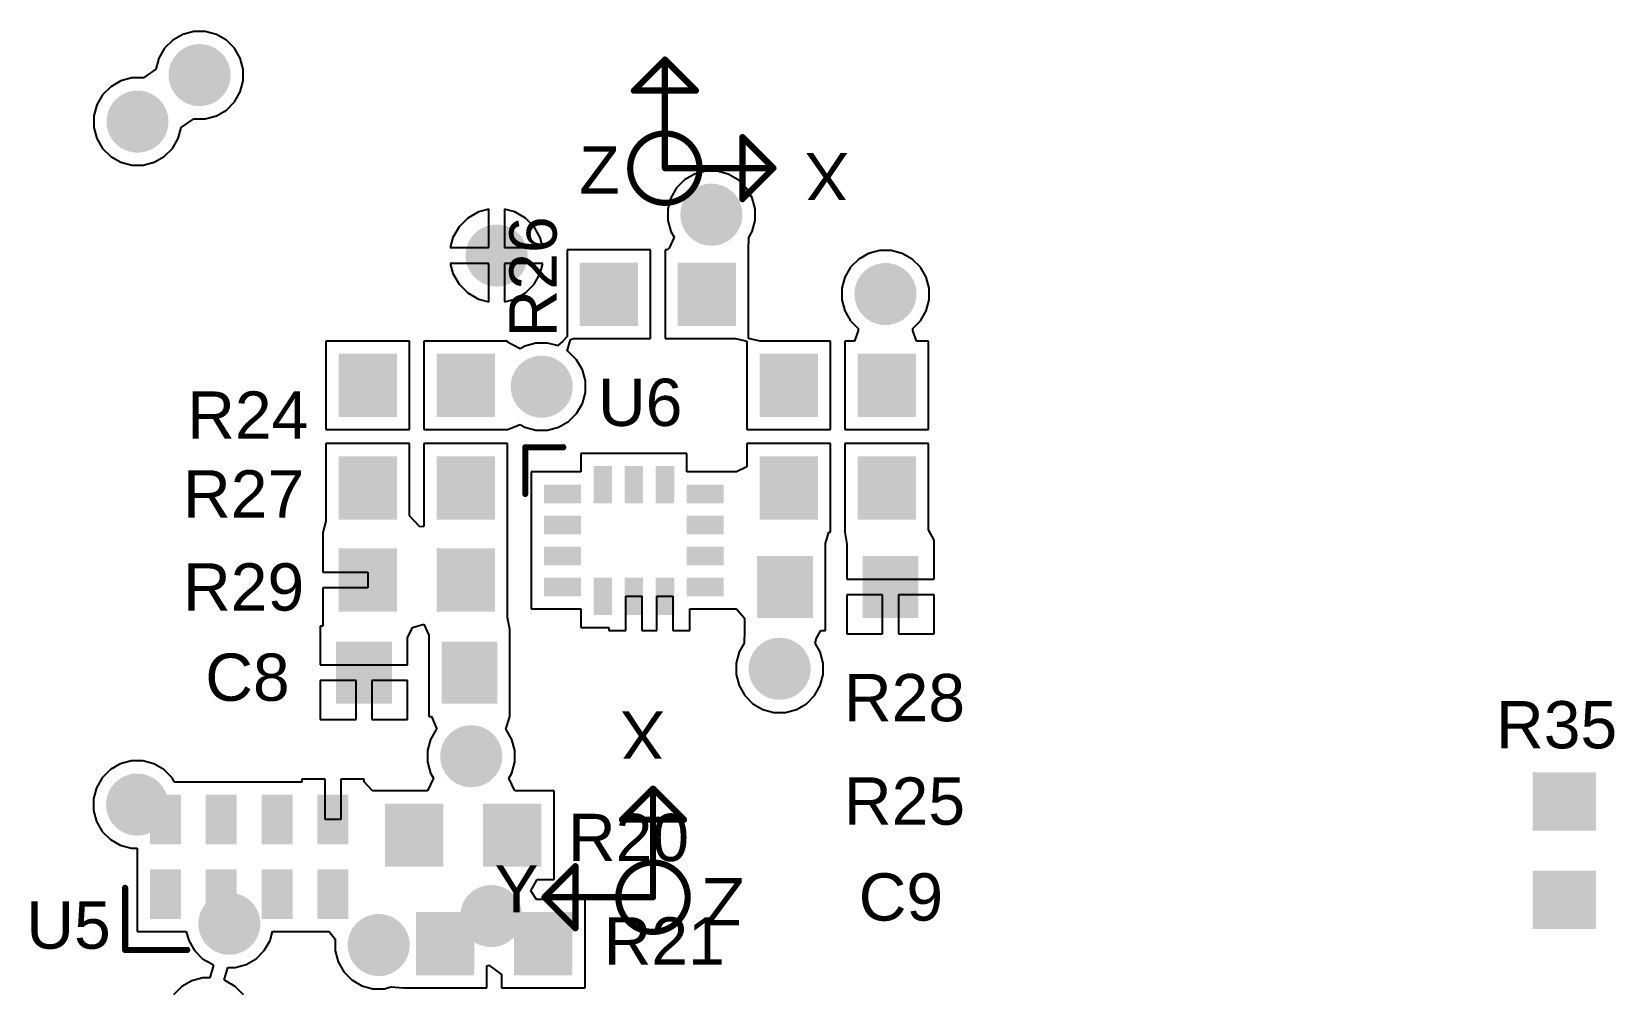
# Model space of a CAD drawing. Header units: inches. Extents: x 0 to 100, y 0 to 65.
# Drawn here: x 28.79 to 54.13, y 10.51 to 25.95 of the extents above; entities that cross this region are included whole.
import ezdxf

# ---------------------------------------------------------------- set-up
doc = ezdxf.new("R2010")
doc.units = ezdxf.units.IN
for name, color, linetype in [('Top Layer', 1, 'Continuous'), ('Top Overlay', 2, 'Continuous'), ('Via Holes', 16, 'Continuous')]:
    doc.layers.add(name, color=color, linetype=linetype)
doc.styles.add('Arial', font='', dxfattribs={"height": 0.2})
doc.styles.get('Arial').set_extended_font_data('Arial')

# ---------------------------------------------------------------- blocks, each defined once
blk = doc.blocks.new('RES_0603_348')
at = {"layer": 'Top Layer'}
for points in [[(-1.26, 0.51), (-0.32, 0.51), (-0.32, -0.51), (-1.26, -0.51)], [(0.32, 0.51), (1.26, 0.51), (1.26, -0.51), (0.32, -0.51)]]:
    blk.add_hatch(color=1, dxfattribs=at).paths.add_polyline_path(points)
blk = doc.blocks.new('RES_0603_352')
at = {"layer": 'Top Layer'}
for points in [[(-1.26, 0.51), (-0.32, 0.51), (-0.32, -0.51), (-1.26, -0.51)], [(0.32, 0.51), (1.26, 0.51), (1.26, -0.51), (0.32, -0.51)]]:
    blk.add_hatch(color=1, dxfattribs=at).paths.add_polyline_path(points)
blk = doc.blocks.new('RES_0603_353')
at = {"layer": 'Top Layer'}
for points in [[(-1.26, 0.51), (-0.32, 0.51), (-0.32, -0.51), (-1.26, -0.51)], [(0.32, 0.51), (1.26, 0.51), (1.26, -0.51), (0.32, -0.51)]]:
    blk.add_hatch(color=1, dxfattribs=at).paths.add_polyline_path(points)
blk = doc.blocks.new('RV_3028_C7_354')
at = {"layer": 'Top Layer'}
for points in [[(-1.6, 0.2), (-1.6, 1), (-1.1, 1), (-1.1, 0.2)], [(-0.7, 0.2), (-0.7, 1), (-0.2, 1), (-0.2, 0.2)], [(0.2, 0.2), (0.2, 1), (0.7, 1), (0.7, 0.2)], [(1.1, 0.2), (1.1, 1), (1.6, 1), (1.6, 0.2)], [(-1.6, -1), (-1.6, -0.2), (-1.1, -0.2), (-1.1, -1)], [(-0.7, -1), (-0.7, -0.2), (-0.2, -0.2), (-0.2, -1)], [(0.2, -1), (0.2, -0.2), (0.7, -0.2), (0.7, -1)], [(1.1, -1), (1.1, -0.2), (1.6, -0.2), (1.6, -1)]]:
    blk.add_hatch(color=1, dxfattribs=at).paths.add_polyline_path(points)
at = {"layer": 'Top Overlay', "const_width": 0.1}
for points in [[(-2, -1.5), (-2, -0.5)], [(-2, -1.5), (-1, -1.5)]]:
    blk.add_lwpolyline(points, dxfattribs=at)
at = {"layer": 'Top Overlay', "const_width": 0.05}
for points in [[(-2.025, -0.5, 1), (-1.975, -0.5, 1)], [(-2.025, -1.5, 1), (-1.975, -1.5, 1)], [(-2.025, -1.5, 1), (-1.975, -1.5, 1)], [(-1.025, -1.5, 1), (-0.975, -1.5, 1)]]:
    blk.add_lwpolyline(points, format="xyb", close=True, dxfattribs=at)
blk = doc.blocks.new('ICM42670P_355')
at = {"layer": 'Top Layer'}
for points in [[(-0.65, 0.6), (-0.65, 1.2), (-0.35, 1.2), (-0.35, 0.6)], [(-0.15, 0.6), (-0.15, 1.2), (0.15, 1.2), (0.15, 0.6)], [(0.35, 0.6), (0.35, 1.2), (0.65, 1.2), (0.65, 0.6)], [(-1.45, 0.9), (-0.85, 0.9), (-0.85, 0.6), (-1.45, 0.6)], [(0.85, 0.9), (1.45, 0.9), (1.45, 0.6), (0.85, 0.6)], [(-1.45, 0.4), (-0.85, 0.4), (-0.85, 0.1), (-1.45, 0.1)], [(0.85, 0.4), (1.45, 0.4), (1.45, 0.1), (0.85, 0.1)], [(-1.45, -0.1), (-0.85, -0.1), (-0.85, -0.4), (-1.45, -0.4)], [(0.85, -0.1), (1.45, -0.1), (1.45, -0.4), (0.85, -0.4)], [(-1.45, -0.6), (-0.85, -0.6), (-0.85, -0.9), (-1.45, -0.9)], [(-0.65, -1.2), (-0.65, -0.6), (-0.35, -0.6), (-0.35, -1.2)], [(-0.15, -1.2), (-0.15, -0.6), (0.15, -0.6), (0.15, -1.2)], [(0.35, -1.2), (0.35, -0.6), (0.65, -0.6), (0.65, -1.2)], [(0.85, -0.6), (1.45, -0.6), (1.45, -0.9), (0.85, -0.9)]]:
    blk.add_hatch(color=1, dxfattribs=at).paths.add_polyline_path(points)
at = {"layer": 'Top Overlay', "const_width": 0.1}
for points in [[(-1.75, 1.5), (-1.25, 1.5)], [(-1.75, 0.75), (-1.75, 1.5)], [(-1.25, 1.5), (-1.138, 1.5)], [(-1.138, 1.5), (-1.138, 1.502)]]:
    blk.add_lwpolyline(points, dxfattribs=at)
at = {"layer": 'Top Overlay', "const_width": 0.05}
for points in [[(-1.775, 1.5, 1), (-1.725, 1.5, 1)], [(-1.775, 1.5, 1), (-1.725, 1.5, 1)], [(-1.275, 1.5, 1), (-1.225, 1.5, 1)], [(-1.275, 1.5, 1), (-1.225, 1.5, 1)], [(-1.163, 1.502, 1), (-1.113, 1.502, 1)], [(-1.163, 1.5, 1), (-1.113, 1.5, 1)], [(-1.163, 1.5, 1), (-1.113, 1.5, 1)], [(-1.775, 0.75, 1), (-1.725, 0.75, 1)]]:
    blk.add_lwpolyline(points, format="xyb", close=True, dxfattribs=at)
blk = doc.blocks.new('RES_0603_356')
at = {"layer": 'Top Layer'}
for points in [[(-1.26, 0.51), (-0.32, 0.51), (-0.32, -0.51), (-1.26, -0.51)], [(0.32, 0.51), (1.26, 0.51), (1.26, -0.51), (0.32, -0.51)]]:
    blk.add_hatch(color=1, dxfattribs=at).paths.add_polyline_path(points)
blk = doc.blocks.new('RES_0603_357')
at = {"layer": 'Top Layer'}
for points in [[(-1.26, 0.51), (-0.32, 0.51), (-0.32, -0.51), (-1.26, -0.51)], [(0.32, 0.51), (1.26, 0.51), (1.26, -0.51), (0.32, -0.51)]]:
    blk.add_hatch(color=1, dxfattribs=at).paths.add_polyline_path(points)
blk = doc.blocks.new('RES_0603_358')
at = {"layer": 'Top Layer'}
for points in [[(-1.26, 0.51), (-0.32, 0.51), (-0.32, -0.51), (-1.26, -0.51)], [(0.32, 0.51), (1.26, 0.51), (1.26, -0.51), (0.32, -0.51)]]:
    blk.add_hatch(color=1, dxfattribs=at).paths.add_polyline_path(points)
blk = doc.blocks.new('RES_0603_359')
at = {"layer": 'Top Layer'}
for points in [[(-1.26, 0.51), (-0.32, 0.51), (-0.32, -0.51), (-1.26, -0.51)], [(0.32, 0.51), (1.26, 0.51), (1.26, -0.51), (0.32, -0.51)]]:
    blk.add_hatch(color=1, dxfattribs=at).paths.add_polyline_path(points)
blk = doc.blocks.new('RES_0603_360')
at = {"layer": 'Top Layer'}
for points in [[(-1.26, 0.51), (-0.32, 0.51), (-0.32, -0.51), (-1.26, -0.51)], [(0.32, 0.51), (1.26, 0.51), (1.26, -0.51), (0.32, -0.51)]]:
    blk.add_hatch(color=1, dxfattribs=at).paths.add_polyline_path(points)
blk = doc.blocks.new('CAPC1608X10N_363')
at = {"layer": 'Top Layer'}
for points in [[(-1.3, -0.5), (-1.3, 0.5), (-0.4, 0.5), (-0.4, -0.5)], [(0.4, -0.5), (0.4, 0.5), (1.3, 0.5), (1.3, -0.5)]]:
    blk.add_hatch(color=1, dxfattribs=at).paths.add_polyline_path(points)
blk = doc.blocks.new('CAPC1608X10N_364')
at = {"layer": 'Top Layer'}
for points in [[(-1.3, -0.5), (-1.3, 0.5), (-0.4, 0.5), (-0.4, -0.5)], [(0.4, -0.5), (0.4, 0.5), (1.3, 0.5), (1.3, -0.5)]]:
    blk.add_hatch(color=1, dxfattribs=at).paths.add_polyline_path(points)
blk = doc.blocks.new('RES_0603_375')
at = {"layer": 'Top Layer'}
for points in [[(-1.26, 0.51), (-0.32, 0.51), (-0.32, -0.51), (-1.26, -0.51)], [(0.32, 0.51), (1.26, 0.51), (1.26, -0.51), (0.32, -0.51)]]:
    blk.add_hatch(color=1, dxfattribs=at).paths.add_polyline_path(points)

msp = doc.modelspace()

# ---------------------------------------------------------------- hatches: boundary and pattern name
at = {"layer": 'Top Layer'}
h = msp.add_hatch(color=1, dxfattribs=at)
edge = h.paths.add_edge_path()
edge.add_arc((31.5, 25.25), 0.5, 0, 360)
h = msp.add_hatch(color=1, dxfattribs=at)
edge = h.paths.add_edge_path()
edge.add_arc((30.5, 24.5), 0.5, 0, 360)
h = msp.add_hatch(color=1, dxfattribs=at)
edge = h.paths.add_edge_path()
edge.add_arc((39.75, 23), 0.5, 0, 360)
h = msp.add_hatch(color=1, dxfattribs=at)
edge = h.paths.add_edge_path()
edge.add_arc((36.288, 22.342), 0.5, 0, 360)
h = msp.add_hatch(color=1, dxfattribs=at)
edge = h.paths.add_edge_path()
edge.add_arc((42.556, 21.721), 0.5, 0, 360)
h = msp.add_hatch(color=1, dxfattribs=at)
edge = h.paths.add_edge_path()
edge.add_arc((37.015, 20.228), 0.5, 0, 360)
h = msp.add_hatch(color=1, dxfattribs=at)
edge = h.paths.add_edge_path()
edge.add_arc((40.85, 15.681), 0.5, 0, 360)
h = msp.add_hatch(color=1, dxfattribs=at)
edge = h.paths.add_edge_path()
edge.add_arc((35.879, 14.272), 0.5, 0, 360)
h = msp.add_hatch(color=1, dxfattribs=at)
edge = h.paths.add_edge_path()
edge.add_arc((30.493, 13.493), 0.5, 0, 360)
h = msp.add_hatch(color=1, dxfattribs=at)
edge = h.paths.add_edge_path()
edge.add_arc((36.2, 11.696), 0.5, 0, 360)
h = msp.add_hatch(color=1, dxfattribs=at)
edge = h.paths.add_edge_path()
edge.add_arc((31.98, 11.572), 0.5, 0, 360)
h = msp.add_hatch(color=1, dxfattribs=at)
edge = h.paths.add_edge_path()
edge.add_arc((34.387, 11.229), 0.5, 0, 360)
at = {"layer": 'Via Holes'}
h = msp.add_hatch(color=7, dxfattribs=at)
edge = h.paths.add_edge_path()
edge.add_arc((31.5, 25.25), 0.25, 0, 360)
h = msp.add_hatch(color=7, dxfattribs=at)
edge = h.paths.add_edge_path()
edge.add_arc((30.5, 24.5), 0.25, 0, 360)
h = msp.add_hatch(color=7, dxfattribs=at)
edge = h.paths.add_edge_path()
edge.add_arc((39.75, 23), 0.25, 0, 360)
h = msp.add_hatch(color=7, dxfattribs=at)
edge = h.paths.add_edge_path()
edge.add_arc((36.288, 22.342), 0.25, 0, 360)
h = msp.add_hatch(color=7, dxfattribs=at)
edge = h.paths.add_edge_path()
edge.add_arc((42.556, 21.721), 0.25, 0, 360)
h = msp.add_hatch(color=7, dxfattribs=at)
edge = h.paths.add_edge_path()
edge.add_arc((37.015, 20.228), 0.25, 0, 360)
h = msp.add_hatch(color=7, dxfattribs=at)
edge = h.paths.add_edge_path()
edge.add_arc((40.85, 15.681), 0.25, 0, 360)
h = msp.add_hatch(color=7, dxfattribs=at)
edge = h.paths.add_edge_path()
edge.add_arc((35.879, 14.272), 0.25, 0, 360)
h = msp.add_hatch(color=7, dxfattribs=at)
edge = h.paths.add_edge_path()
edge.add_arc((30.493, 13.493), 0.25, 0, 360)
h = msp.add_hatch(color=7, dxfattribs=at)
edge = h.paths.add_edge_path()
edge.add_arc((36.2, 11.696), 0.25, 0, 360)
h = msp.add_hatch(color=7, dxfattribs=at)
edge = h.paths.add_edge_path()
edge.add_arc((31.98, 11.572), 0.25, 0, 360)
h = msp.add_hatch(color=7, dxfattribs=at)
edge = h.paths.add_edge_path()
edge.add_arc((34.387, 11.229), 0.25, 0, 360)

# ---------------------------------------------------------------- linework, layer by layer
at = {"layer": 'Top Layer'}
for p, q in [((31.229, 25.905), (31.068, 25.813)), ((31.407, 25.953), (31.229, 25.905)), ((31.593, 25.953), (31.407, 25.953)), ((31.771, 25.905), (31.593, 25.953)), ((31.932, 25.813), (31.771, 25.905)), ((30.937, 25.682), (30.845, 25.521)), ((31.068, 25.813), (30.937, 25.682)), ((32.063, 25.682), (31.932, 25.813)), ((32.155, 25.521), (32.063, 25.682)), ((30.797, 25.343), (30.594, 25.203)), ((30.845, 25.521), (30.797, 25.343)), ((32.203, 25.343), (32.155, 25.521)), ((32.203, 25.157), (32.203, 25.343)), ((30.229, 25.155), (30.068, 25.063)), ((30.407, 25.203), (30.229, 25.155)), ((30.593, 25.203), (30.407, 25.203)), ((30.594, 25.203), (30.593, 25.203)), ((32.155, 24.979), (32.203, 25.157)), ((29.937, 24.932), (29.845, 24.771)), ((30.068, 25.063), (29.937, 24.932)), ((32.063, 24.818), (32.155, 24.979)), ((29.845, 24.771), (29.797, 24.593)), ((29.797, 24.593), (29.797, 24.407)), ((31.593, 24.547), (31.771, 24.595)), ((31.771, 24.595), (31.932, 24.687)), ((31.932, 24.687), (32.063, 24.818)), ((29.797, 24.407), (29.845, 24.229)), ((31.155, 24.229), (31.203, 24.407)), ((31.203, 24.407), (31.406, 24.547)), ((31.406, 24.547), (31.407, 24.547)), ((31.407, 24.547), (31.593, 24.547)), ((29.845, 24.229), (29.937, 24.068)), ((31.063, 24.068), (31.155, 24.229)), ((29.937, 24.068), (30.068, 23.937)), ((30.068, 23.937), (30.229, 23.845)), ((30.229, 23.845), (30.407, 23.797)), ((30.593, 23.797), (30.771, 23.845)), ((30.771, 23.845), (30.932, 23.937)), ((30.932, 23.937), (31.063, 24.068)), ((30.407, 23.797), (30.593, 23.797)), ((39.479, 23.655), (39.318, 23.563)), ((39.657, 23.703), (39.479, 23.655)), ((39.843, 23.703), (39.657, 23.703)), ((40.021, 23.655), (39.843, 23.703)), ((40.182, 23.563), (40.021, 23.655)), ((39.187, 23.432), (39.095, 23.271)), ((39.318, 23.563), (39.187, 23.432)), ((40.313, 23.432), (40.182, 23.563)), ((40.405, 23.271), (40.313, 23.432)), ((36.161, 23.088), (35.997, 23.044)), ((36.161, 22.469), (36.161, 23.088)), ((36.579, 23.044), (36.415, 23.088)), ((36.415, 23.088), (36.415, 22.469)), ((39.095, 23.271), (39.047, 23.093)), ((39.047, 23.093), (39.047, 22.907)), ((40.453, 23.093), (40.405, 23.271)), ((40.453, 22.907), (40.453, 23.093)), ((35.825, 22.945), (35.684, 22.804)), ((35.997, 23.044), (35.825, 22.945)), ((36.751, 22.945), (36.579, 23.044)), ((36.891, 22.804), (36.751, 22.945)), ((39.047, 22.907), (39.095, 22.729)), ((40.405, 22.729), (40.453, 22.907)), ((35.585, 22.633), (35.541, 22.469)), ((35.684, 22.804), (35.585, 22.633)), ((36.99, 22.633), (36.891, 22.804)), ((37.034, 22.469), (36.99, 22.633)), ((39.149, 22.635), (39.069, 22.458)), ((39.095, 22.729), (39.149, 22.635)), ((40.349, 22.431), (40.351, 22.634)), ((40.351, 22.634), (40.405, 22.729)), ((35.541, 22.469), (36.161, 22.469)), ((36.415, 22.469), (37.034, 22.469)), ((38.769, 22.431), (37.423, 22.431)), ((37.423, 22.431), (37.423, 21.187)), ((38.769, 21.005), (38.769, 22.431)), ((39.041, 22.431), (39.003, 22.431)), ((39.003, 22.431), (39.003, 21.005)), ((39.069, 22.458), (39.041, 22.431)), ((40.349, 21.166), (40.349, 22.431)), ((40.349, 22.431), (40.349, 22.431)), ((42.284, 22.377), (42.124, 22.284)), ((42.463, 22.425), (42.284, 22.377)), ((42.648, 22.425), (42.463, 22.425)), ((42.827, 22.377), (42.648, 22.425)), ((42.988, 22.284), (42.827, 22.377)), ((36.161, 22.215), (35.541, 22.215)), ((35.541, 22.215), (35.585, 22.05)), ((35.585, 22.05), (35.684, 21.879)), ((36.161, 21.595), (36.161, 22.215)), ((37.034, 22.215), (36.415, 22.215)), ((36.415, 22.215), (36.415, 21.595)), ((36.891, 21.879), (36.99, 22.05)), ((36.99, 22.05), (37.034, 22.215)), ((41.993, 22.153), (41.901, 21.993)), ((42.124, 22.284), (41.993, 22.153)), ((43.118, 22.153), (42.988, 22.284)), ((43.211, 21.993), (43.118, 22.153)), ((35.684, 21.879), (35.825, 21.738)), ((36.751, 21.738), (36.891, 21.879)), ((41.901, 21.993), (41.853, 21.814)), ((41.853, 21.814), (41.853, 21.629)), ((43.259, 21.814), (43.211, 21.993)), ((43.259, 21.629), (43.259, 21.814)), ((35.825, 21.738), (35.997, 21.639)), ((35.997, 21.639), (36.161, 21.595)), ((36.415, 21.595), (36.579, 21.639)), ((36.579, 21.639), (36.751, 21.738)), ((41.853, 21.629), (41.901, 21.45)), ((43.211, 21.45), (43.259, 21.629)), ((41.901, 21.45), (41.993, 21.29)), ((41.993, 21.29), (42.116, 21.166)), ((42.995, 21.166), (43.118, 21.29)), ((43.118, 21.29), (43.211, 21.45)), ((37.423, 21.039), (37.348, 20.954)), ((37.423, 21.187), (37.423, 21.039)), ((40.349, 21.13), (40.349, 21.166)), ((40.349, 21.005), (40.349, 21.13)), ((40.349, 21.13), (40.349, 21.13)), ((42.115, 21.131), (42.056, 20.963)), ((42.116, 21.166), (42.115, 21.131)), ((42.997, 21.131), (42.995, 21.166)), ((43.055, 20.963), (42.997, 21.131)), ((34.883, 20.963), (33.537, 20.963)), ((33.537, 20.963), (33.537, 19.537)), ((34.883, 19.537), (34.883, 20.963)), ((36.463, 20.963), (35.117, 20.963)), ((35.117, 20.963), (35.117, 19.537)), ((36.463, 20.943), (36.463, 20.963)), ((36.666, 20.839), (36.463, 20.943)), ((36.743, 20.883), (36.666, 20.839)), ((36.922, 20.931), (36.743, 20.883)), ((37.107, 20.931), (36.922, 20.931)), ((37.242, 20.895), (37.107, 20.931)), ((37.268, 20.888), (37.242, 20.895)), ((37.348, 20.954), (37.268, 20.888)), ((37.427, 20.802), (37.478, 20.99)), ((37.446, 20.791), (37.427, 20.802)), ((37.577, 20.66), (37.446, 20.791)), ((37.478, 20.99), (37.529, 21.005)), ((37.529, 21.005), (37.609, 21.005)), ((37.609, 21.005), (37.609, 21.005)), ((37.609, 21.005), (37.612, 21.005)), ((37.612, 21.005), (38.769, 21.005)), ((39.003, 21.005), (40.137, 21.005)), ((40.137, 21.005), (40.323, 20.963)), ((40.323, 20.963), (40.323, 20.838)), ((40.323, 20.838), (40.323, 20.838)), ((40.323, 20.838), (40.323, 20.803)), ((40.323, 20.803), (40.323, 19.537)), ((40.535, 20.963), (40.349, 21.005)), ((41.669, 20.963), (40.535, 20.963)), ((41.669, 19.537), (41.669, 20.963)), ((42.056, 20.963), (41.903, 20.963)), ((41.903, 20.963), (41.903, 19.537)), ((43.249, 20.963), (43.055, 20.963)), ((43.249, 19.537), (43.249, 20.963)), ((37.67, 20.499), (37.577, 20.66)), ((37.718, 20.32), (37.67, 20.499)), ((37.718, 20.135), (37.718, 20.32)), ((37.67, 19.956), (37.718, 20.135)), ((37.446, 19.665), (37.577, 19.796)), ((37.577, 19.796), (37.67, 19.956)), ((33.537, 19.537), (34.883, 19.537)), ((35.117, 19.537), (36.463, 19.537)), ((36.463, 19.537), (36.666, 19.617)), ((36.463, 19.537), (36.463, 19.537)), ((36.666, 19.617), (36.743, 19.573)), ((36.743, 19.573), (36.922, 19.525)), ((36.922, 19.525), (37.107, 19.525)), ((37.107, 19.525), (37.286, 19.573)), ((37.286, 19.573), (37.446, 19.665)), ((40.323, 19.537), (41.669, 19.537)), ((41.903, 19.537), (43.249, 19.537)), ((34.883, 19.31), (33.537, 19.31)), ((33.537, 19.31), (33.537, 18.059)), ((34.883, 18.149), (34.883, 19.31)), ((36.463, 19.31), (35.117, 19.31)), ((35.117, 19.31), (35.117, 18.029)), ((36.463, 18.029), (36.463, 19.31)), ((41.669, 19.31), (40.323, 19.31)), ((40.323, 19.31), (40.323, 18.934)), ((41.669, 17.883), (41.669, 19.31)), ((43.249, 19.31), (41.903, 19.31)), ((41.903, 19.31), (41.903, 17.945)), ((43.249, 17.957), (43.249, 19.31)), ((39.353, 19.153), (37.647, 19.153)), ((37.647, 19.153), (37.647, 18.853)), ((39.353, 18.853), (39.353, 19.153)), ((37.647, 18.853), (36.847, 18.853)), ((36.847, 18.853), (36.847, 17.647)), ((40.12, 18.853), (39.353, 18.853)), ((40.153, 18.853), (40.12, 18.853)), ((40.323, 18.934), (40.153, 18.853)), ((33.537, 18.059), (33.486, 17.877)), ((35.048, 17.968), (34.883, 18.149)), ((35.117, 18.029), (35.117, 17.977)), ((36.463, 17.883), (36.463, 18.029)), ((33.486, 17.877), (33.486, 17.701)), ((35.117, 17.977), (35.048, 17.968)), ((36.463, 17.68), (36.463, 17.883)), ((41.589, 17.703), (41.645, 17.883)), ((41.645, 17.883), (41.669, 17.883)), ((41.903, 17.945), (41.903, 17.883)), ((41.903, 17.883), (41.932, 17.692)), ((43.249, 17.92), (43.249, 17.957)), ((43.34, 17.754), (43.249, 17.92)), ((43.34, 17.718), (43.34, 17.754)), ((33.486, 17.701), (33.486, 17.24)), ((36.463, 16.507), (36.463, 17.68)), ((36.847, 17.647), (36.847, 16.647)), ((41.589, 17.68), (41.589, 17.703)), ((41.589, 16.297), (41.589, 17.68)), ((41.932, 17.692), (41.932, 17.127)), ((43.34, 17.127), (43.34, 17.718)), ((33.486, 17.24), (34.21, 17.24)), ((34.21, 17.24), (34.21, 16.986)), ((34.21, 16.986), (33.486, 16.986)), ((33.486, 16.986), (33.486, 16.371)), ((41.932, 17.127), (42.636, 17.127)), ((42.636, 17.127), (43.34, 17.127)), ((38.373, 16.296), (38.373, 16.85)), ((38.373, 16.85), (38.627, 16.85)), ((38.627, 16.85), (38.627, 16.296)), ((38.873, 16.296), (38.873, 16.85)), ((38.873, 16.85), (39.127, 16.85)), ((39.127, 16.85), (39.127, 16.296)), ((42.509, 16.873), (41.932, 16.873)), ((41.932, 16.873), (41.932, 16.246)), ((42.509, 16.246), (42.509, 16.873)), ((43.34, 16.873), (42.763, 16.873)), ((42.763, 16.873), (42.763, 16.246)), ((43.34, 16.246), (43.34, 16.873)), ((36.503, 16.32), (36.463, 16.507)), ((36.847, 16.647), (37.647, 16.647)), ((37.647, 16.647), (37.647, 16.347)), ((39.404, 16.296), (39.404, 16.647)), ((39.404, 16.647), (40.08, 16.647)), ((40.08, 16.647), (40.153, 16.647)), ((40.153, 16.647), (40.283, 16.497)), ((40.283, 16.497), (40.283, 16.297)), ((33.486, 16.371), (33.446, 16.371)), ((33.446, 16.371), (33.446, 15.744)), ((34.854, 16.178), (34.934, 16.349)), ((34.934, 16.349), (35.117, 16.399)), ((35.117, 16.399), (35.197, 16.224)), ((35.197, 16.224), (35.197, 14.914)), ((36.503, 16.213), (36.503, 16.32)), ((37.647, 16.347), (38.096, 16.347)), ((38.096, 16.347), (38.096, 16.296)), ((38.096, 16.296), (38.373, 16.296)), ((38.627, 16.296), (38.873, 16.296)), ((39.127, 16.296), (39.404, 16.296)), ((40.283, 16.297), (40.278, 16.096)), ((40.283, 16.297), (40.283, 16.297)), ((41.446, 16.173), (41.516, 16.297)), ((41.516, 16.297), (41.589, 16.297)), ((41.932, 16.246), (42.509, 16.246)), ((42.763, 16.246), (43.34, 16.246)), ((34.854, 15.744), (34.854, 16.178)), ((36.503, 14.914), (36.503, 16.213)), ((40.278, 16.096), (40.195, 15.953)), ((41.424, 16.094), (41.446, 16.173)), ((41.505, 15.953), (41.424, 16.094)), ((33.446, 15.744), (34.15, 15.744)), ((34.15, 15.744), (34.854, 15.744)), ((40.195, 15.953), (40.147, 15.774)), ((40.147, 15.774), (40.147, 15.589)), ((41.553, 15.774), (41.505, 15.953)), ((41.553, 15.589), (41.553, 15.774)), ((34.023, 15.49), (33.446, 15.49)), ((33.446, 15.49), (33.446, 14.863)), ((34.023, 14.863), (34.023, 15.49)), ((34.854, 15.49), (34.277, 15.49)), ((34.277, 15.49), (34.277, 14.863)), ((34.854, 14.863), (34.854, 15.49)), ((40.147, 15.589), (40.195, 15.41)), ((41.505, 15.41), (41.553, 15.589)), ((40.195, 15.41), (40.287, 15.249)), ((40.287, 15.249), (40.418, 15.119)), ((41.282, 15.119), (41.413, 15.249)), ((41.413, 15.249), (41.505, 15.41)), ((40.418, 15.119), (40.579, 15.026)), ((40.579, 15.026), (40.758, 14.978)), ((40.758, 14.978), (40.943, 14.978)), ((40.943, 14.978), (41.122, 15.026)), ((41.122, 15.026), (41.282, 15.119)), ((33.446, 14.863), (34.023, 14.863)), ((34.277, 14.863), (34.854, 14.863)), ((35.197, 14.914), (35.238, 14.914)), ((35.316, 14.704), (35.224, 14.544)), ((35.238, 14.914), (35.323, 14.71)), ((35.323, 14.71), (35.316, 14.704)), ((36.436, 14.71), (36.503, 14.914)), ((36.442, 14.704), (36.436, 14.71)), ((36.534, 14.544), (36.442, 14.704)), ((36.503, 14.914), (36.503, 14.914)), ((35.224, 14.544), (35.176, 14.365)), ((36.582, 14.365), (36.534, 14.544)), ((30.401, 14.196), (30.222, 14.148)), ((30.586, 14.196), (30.401, 14.196)), ((30.765, 14.148), (30.586, 14.196)), ((35.176, 14.365), (35.176, 14.18)), ((36.582, 14.18), (36.582, 14.365)), ((30.062, 14.056), (29.931, 13.925)), ((30.222, 14.148), (30.062, 14.056)), ((30.925, 14.056), (30.765, 14.148)), ((31.056, 13.925), (30.925, 14.056)), ((35.176, 14.18), (35.224, 14.001)), ((35.224, 14.001), (35.273, 13.916)), ((36.486, 13.916), (36.534, 14.001)), ((36.534, 14.001), (36.582, 14.18)), ((29.838, 13.764), (29.79, 13.585)), ((29.931, 13.925), (29.838, 13.764)), ((31.097, 13.853), (31.056, 13.925)), ((33.146, 13.853), (31.097, 13.853)), ((33.523, 13.904), (33.146, 13.904)), ((33.146, 13.904), (33.146, 13.853)), ((33.523, 13.25), (33.523, 13.904)), ((34.154, 13.904), (33.777, 13.904)), ((33.777, 13.904), (33.777, 13.25)), ((34.154, 13.861), (34.154, 13.904)), ((34.287, 13.713), (34.154, 13.861)), ((35.174, 13.713), (34.287, 13.713)), ((35.273, 13.916), (35.174, 13.713)), ((36.584, 13.713), (36.486, 13.916)), ((37.213, 13.713), (36.584, 13.713)), ((37.213, 12.287), (37.213, 13.713)), ((29.79, 13.585), (29.79, 13.4)), ((29.79, 13.4), (29.838, 13.221)), ((29.838, 13.221), (29.931, 13.061)), ((33.777, 13.25), (33.523, 13.25)), ((29.931, 13.061), (30.062, 12.93)), ((30.062, 12.93), (30.222, 12.838)), ((30.222, 12.838), (30.401, 12.79)), ((30.401, 12.79), (30.497, 12.79)), ((30.497, 12.79), (30.497, 11.447)), ((36.841, 12.105), (36.942, 12.287)), ((36.942, 12.287), (37.213, 12.287)), ((36.933, 11.963), (36.841, 12.105)), ((37.713, 11.963), (36.933, 11.963)), ((37.713, 10.537), (37.713, 11.963)), ((30.497, 11.447), (31.286, 11.447)), ((31.286, 11.447), (31.325, 11.3)), ((32.636, 11.3), (32.675, 11.447)), ((32.675, 11.447), (33.588, 11.447)), ((33.588, 11.447), (33.684, 11.322)), ((31.325, 11.3), (31.418, 11.14)), ((32.543, 11.14), (32.636, 11.3)), ((33.684, 11.322), (33.684, 11.137)), ((31.418, 11.14), (31.548, 11.009)), ((31.548, 11.009), (31.696, 10.924)), ((31.727, 10.904), (31.668, 10.701)), ((31.696, 10.924), (31.709, 10.916)), ((31.709, 10.916), (31.727, 10.904)), ((32.073, 10.868), (32.252, 10.916)), ((32.252, 10.916), (32.412, 11.009)), ((32.412, 11.009), (32.543, 11.14)), ((33.684, 11.137), (33.732, 10.958)), ((33.732, 10.958), (33.825, 10.797)), ((36.133, 10.894), (36.164, 10.904)), ((36.164, 10.904), (36.367, 10.756)), ((31.373, 10.653), (31.213, 10.56)), ((31.552, 10.701), (31.373, 10.653)), ((31.668, 10.701), (31.552, 10.701)), ((31.897, 10.665), (31.957, 10.868)), ((31.916, 10.653), (31.897, 10.665)), ((31.929, 10.645), (31.916, 10.653)), ((32.076, 10.56), (31.929, 10.645)), ((31.957, 10.868), (32.073, 10.868)), ((33.825, 10.797), (33.956, 10.666)), ((33.956, 10.666), (34.116, 10.574)), ((36.133, 10.537), (36.133, 10.894)), ((36.367, 10.756), (36.367, 10.537)), ((31.213, 10.56), (31.082, 10.429)), ((32.207, 10.429), (32.076, 10.56)), ((34.116, 10.574), (34.295, 10.526)), ((34.295, 10.526), (34.48, 10.526)), ((34.48, 10.526), (34.584, 10.554)), ((34.584, 10.554), (34.787, 10.537)), ((34.787, 10.537), (34.787, 10.537)), ((34.787, 10.537), (36.133, 10.537)), ((36.367, 10.537), (37.713, 10.537))]:
    msp.add_line(p, q, dxfattribs=at)
at = {"layer": 'Top Overlay', "const_width": 0.1}
for points in [[(38.5, 25), (39, 25.5)], [(39, 23.75), (39, 25.5)], [(39, 25.5), (39.5, 25)], [(38.5, 25), (39.5, 25)], [(40.25, 23.25), (40.25, 24.25)], [(40.25, 24.25), (40.75, 23.75)], [(39, 23.75), (40.75, 23.75)], [(40.25, 23.25), (40.75, 23.75)], [(38.309, 13.25), (38.809, 13.75)], [(38.809, 13.75), (39.309, 13.25)], [(38.809, 12), (38.809, 13.75)], [(38.309, 13.25), (39.309, 13.25)], [(37.059, 12), (37.559, 12.5)], [(37.559, 11.5), (37.559, 12.5)], [(37.059, 12), (38.809, 12)], [(37.059, 12), (37.559, 11.5)]]:
    msp.add_lwpolyline(points, dxfattribs=at)
at = {"layer": 'Top Overlay'}
for points, const_width in [([(38.975, 25.5, 1), (39.025, 25.5, 1)], 0.05), ([(38.975, 25.5, 1), (39.025, 25.5, 1)], 0.05), ([(38.975, 25.5, 1), (39.025, 25.5, 1)], 0.05), ([(38.475, 25, 1), (38.525, 25, 1)], 0.05), ([(38.475, 25, 1), (38.525, 25, 1)], 0.05), ([(39.475, 25, 1), (39.525, 25, 1)], 0.05), ([(39.475, 25, 1), (39.525, 25, 1)], 0.05), ([(39.559, 23.75, 1), (38.441, 23.75, 1)], 0.1), ([(40.225, 24.25, 1), (40.275, 24.25, 1)], 0.05), ([(40.225, 24.25, 1), (40.275, 24.25, 1)], 0.05), ([(38.416, 23.75, 1), (38.466, 23.75, 1)], 0.05), ([(38.975, 23.75, 1), (39.025, 23.75, 1)], 0.05), ([(38.975, 23.75, 1), (39.025, 23.75, 1)], 0.05), ([(39.534, 23.75, 1), (39.584, 23.75, 1)], 0.05), ([(40.725, 23.75, 1), (40.775, 23.75, 1)], 0.05), ([(40.725, 23.75, 1), (40.775, 23.75, 1)], 0.05), ([(40.725, 23.75, 1), (40.775, 23.75, 1)], 0.05), ([(40.225, 23.25, 1), (40.275, 23.25, 1)], 0.05), ([(40.225, 23.25, 1), (40.275, 23.25, 1)], 0.05), ([(38.784, 13.75, 1), (38.834, 13.75, 1)], 0.05), ([(38.784, 13.75, 1), (38.834, 13.75, 1)], 0.05), ([(38.784, 13.75, 1), (38.834, 13.75, 1)], 0.05), ([(38.284, 13.25, 1), (38.334, 13.25, 1)], 0.05), ([(38.284, 13.25, 1), (38.334, 13.25, 1)], 0.05), ([(39.284, 13.25, 1), (39.334, 13.25, 1)], 0.05), ([(39.284, 13.25, 1), (39.334, 13.25, 1)], 0.05), ([(37.534, 12.5, 1), (37.584, 12.5, 1)], 0.05), ([(37.534, 12.5, 1), (37.584, 12.5, 1)], 0.05), ([(39.368, 12, 1), (38.25, 12, 1)], 0.1), ([(37.034, 12, 1), (37.084, 12, 1)], 0.05), ([(37.034, 12, 1), (37.084, 12, 1)], 0.05), ([(37.034, 12, 1), (37.084, 12, 1)], 0.05), ([(38.225, 12, 1), (38.275, 12, 1)], 0.05), ([(38.784, 12, 1), (38.834, 12, 1)], 0.05), ([(38.784, 12, 1), (38.834, 12, 1)], 0.05), ([(39.343, 12, 1), (39.393, 12, 1)], 0.05), ([(37.534, 11.5, 1), (37.584, 11.5, 1)], 0.05), ([(37.534, 11.5, 1), (37.584, 11.5, 1)], 0.05)]:
    msp.add_lwpolyline(points, format="xyb", close=True, dxfattribs=dict(at, const_width=const_width))

# ---------------------------------------------------------------- block references
for name, p, rotation in [('RES_0603_358', (38.886, 21.718), 180), ('RES_0603_357', (41.786, 20.25), 180), ('RES_0603_348', (35, 18.597), 180), ('RES_0603_360', (41.786, 18.597), 180), ('CAPC1608X10N_364', (35, 15.617), 180), ('RES_0603_375', (53.5, 12.75), 270), ('RES_0603_352', (36.25, 11.25), 180)]:
    msp.add_blockref(name, p, dxfattribs=dict(rotation=rotation))
for name, p in [('RES_0603_359', (35, 20.25)), ('ICM42670P_355', (38.5, 17.75)), ('RES_0603_356', (35, 17.113)), ('CAPC1608X10N_363', (41.786, 17)), ('RV_3028_C7_354', (32.3, 12.65)), ('RES_0603_353', (35.75, 13))]:
    msp.add_blockref(name, p)

# ---------------------------------------------------------------- texts
at = {"layer": 'Top Overlay', "style": 'Arial'}
for s, p in [('Z', (37.622, 23.34)), ('U6', (37.922, 19.595)), ('R24', (31.301, 19.389)), ('R27', (31.234, 18.119)), ('R29', (31.234, 16.619)), ('C8', (31.592, 15.165)), ('R28', (41.886, 14.836)), ('R35', (52.397, 14.399)), ('R25', (41.886, 13.169)), ('R20', (37.438, 12.582)), ('C9', (42.124, 11.623)), ('U5', (28.708, 11.17)), ('R21', (38.013, 10.915))]:
    msp.add_text(s, height=0.762, dxfattribs=at).set_placement(p)
at = {"layer": 'Top Overlay', "style": 'Arial', "text_generation_flag": 2}
msp.add_text('X', height=0.762, rotation=180, dxfattribs=at).set_placement((41.254, 23.996))
at = {"layer": 'Top Overlay', "style": 'Arial'}
for s, rotation, p in [('R26', 90, (37.256, 21.021)), ('X', 180, (38.996, 14.996)), ('Y', 360, (36.254, 11.754)), ('Z', 180, (40.269, 12.308))]:
    msp.add_text(s, height=0.762, rotation=rotation, dxfattribs=at).set_placement(p)

doc.saveas('drawing.dxf')
